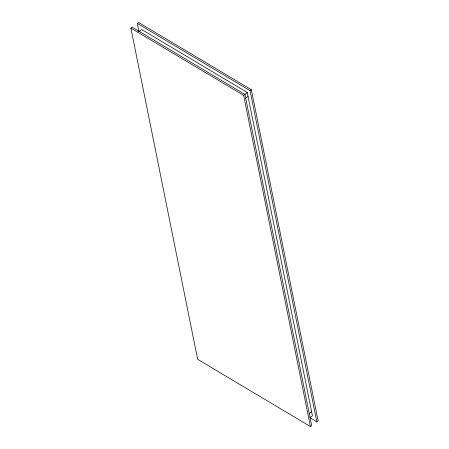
<?xml version="1.0" encoding="UTF-8"?>
<svg xmlns="http://www.w3.org/2000/svg" width="449" height="449" viewBox="0 0 449 449"><rect width="100%" height="100%" fill="white"/><g stroke="black" fill="none" stroke-linecap="round" stroke-linejoin="round"><path stroke-width="0.67" d="M130.878 28.113L132.163 27.17L244.924 94.425L311.701 425.607L310.422 426.55L197.655 359.295L130.878 28.113L243.644 95.368L310.422 426.55M138.96 31.638L137.299 23.393L138.578 22.45L251.345 89.705L318.122 420.887L316.837 421.83L310.242 417.896M138.618 31.784L141.699 29.516L247.264 92.477L312.437 415.707L309.872 417.598M244.694 94.363L247.264 92.477M243.644 95.368L244.924 94.425M316.837 421.83L250.059 90.647L251.345 89.705M245.496 98.337L248.067 96.451M309.069 413.624L311.64 411.733M137.299 23.393L250.059 90.647"/></g></svg>
